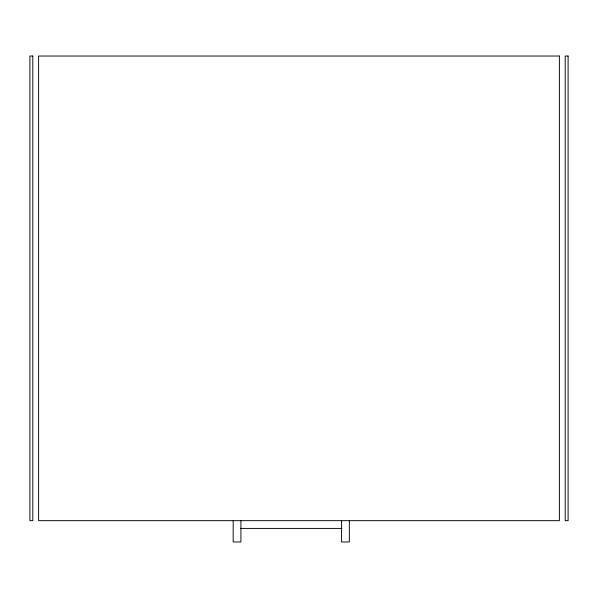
<?xml version="1.0" encoding="UTF-8"?>
<svg xmlns="http://www.w3.org/2000/svg" width="598" height="598" viewBox="0 0 598 598"><rect width="100%" height="100%" fill="white"/><g stroke="black" fill="none" stroke-linecap="round" stroke-linejoin="round"><path stroke-width="0.9" d="M240.59 528.415L341.899 528.415M349.337 520.671L349.337 541.967L341.593 541.967L341.593 520.671M240.919 520.671L240.919 541.967L233.175 541.967L233.175 520.671M32.8 56.033L29.9 56.033L29.9 520.671L32.8 520.671L32.8 56.033M559.392 56.033L38.608 56.033L38.608 520.671L559.392 520.671L559.392 56.033M568.1 56.033L565.2 56.033L565.2 520.671L568.1 520.671L568.1 56.033"/></g></svg>
